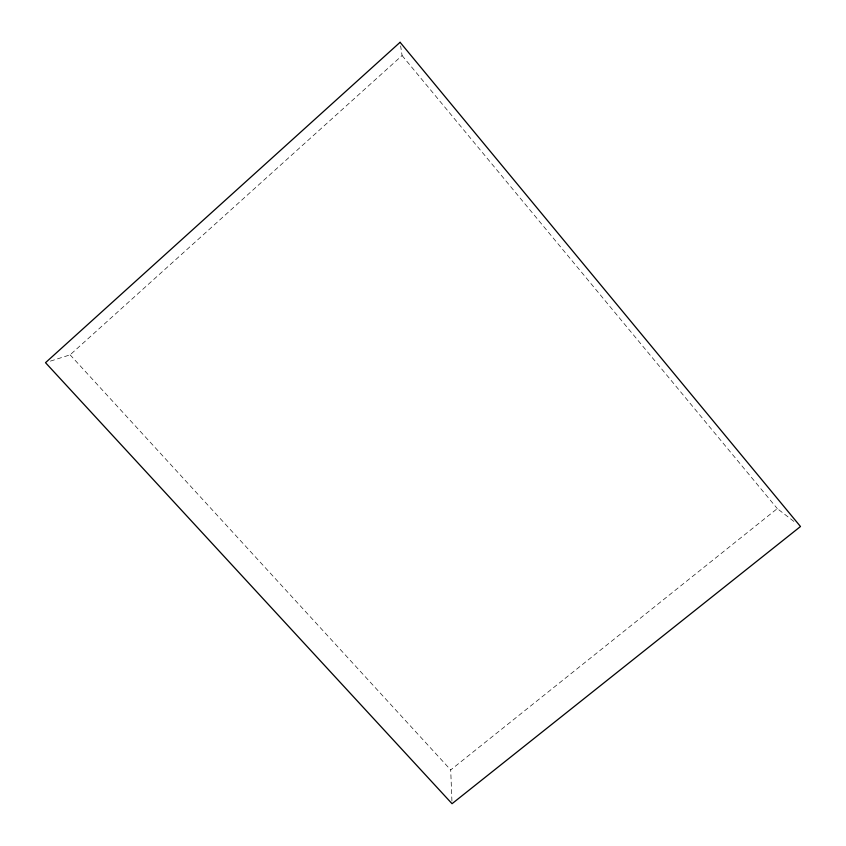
<?xml version="1.0" encoding="UTF-8"?>
<svg xmlns="http://www.w3.org/2000/svg" width="846" height="846" viewBox="0 0 846 846"><rect width="100%" height="100%" fill="white"/><g stroke="black" fill="none" stroke-linecap="round" stroke-linejoin="round"><path stroke-width="0.63" stroke-dasharray="4.23 3.17" d="M50.432 361.115L70.102 354.844L402.083 55.55L400.634 45.917M451.933 801.099L450.707 769.923L777.294 508.605L794.436 521.845M70.102 354.844L450.707 769.923M402.083 55.55L777.294 508.605"/><path stroke-width="1.27" d="M400.095 42.3L45.515 362.68L452.039 803.7L800.485 526.519L400.095 42.3"/></g></svg>
